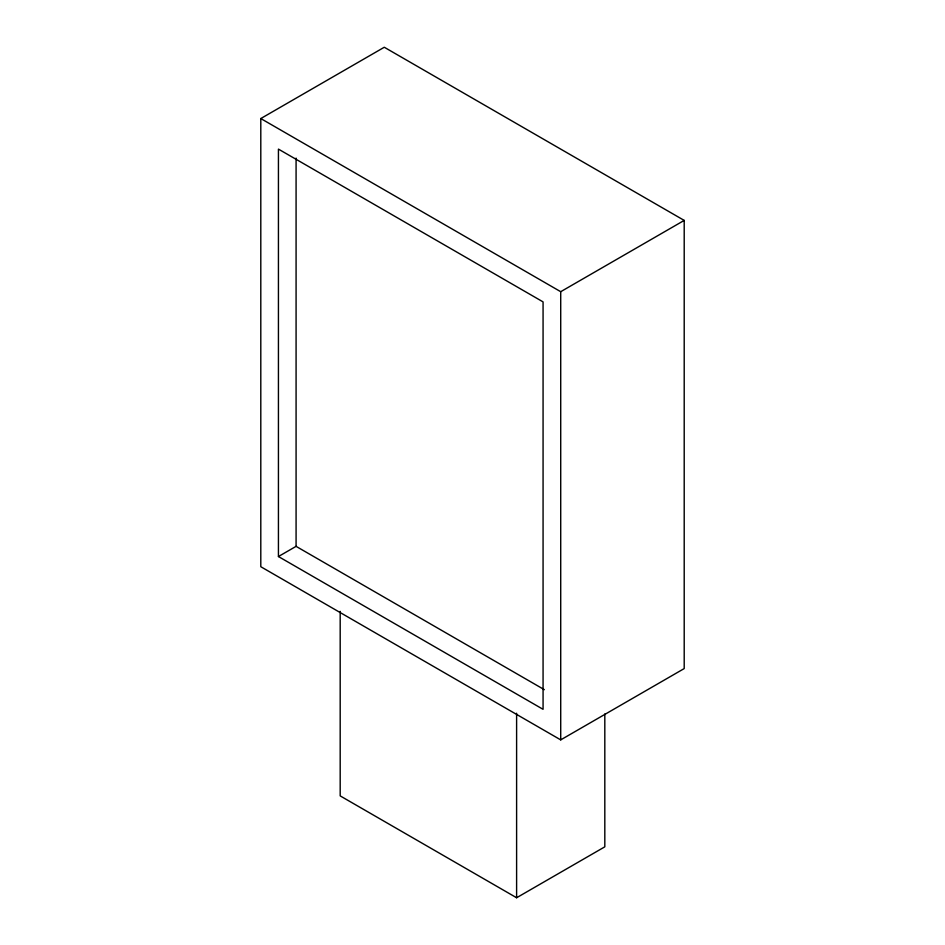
<?xml version="1.0" encoding="UTF-8"?>
<svg xmlns="http://www.w3.org/2000/svg" width="945" height="945" viewBox="0 0 945 945"><rect width="100%" height="100%" fill="white"/><g stroke="black" fill="none" stroke-linecap="round" stroke-linejoin="round"><path stroke-width="1.42" d="M260.796 118.55L384.284 47.25L684.204 220.409L684.204 668.576L560.716 739.876L260.796 566.716L260.796 118.55L560.716 291.698L684.204 220.409M278.432 556.534L543.068 709.317L543.068 301.892L278.432 149.109L278.432 556.534L296.08 546.352L544.332 689.673M340.188 611.368L340.188 795.891L516.608 897.75L604.812 846.826L604.812 713.971M560.716 291.698L560.716 739.876M516.608 713.227L516.608 897.75M296.08 158.11L296.08 546.352"/></g></svg>
